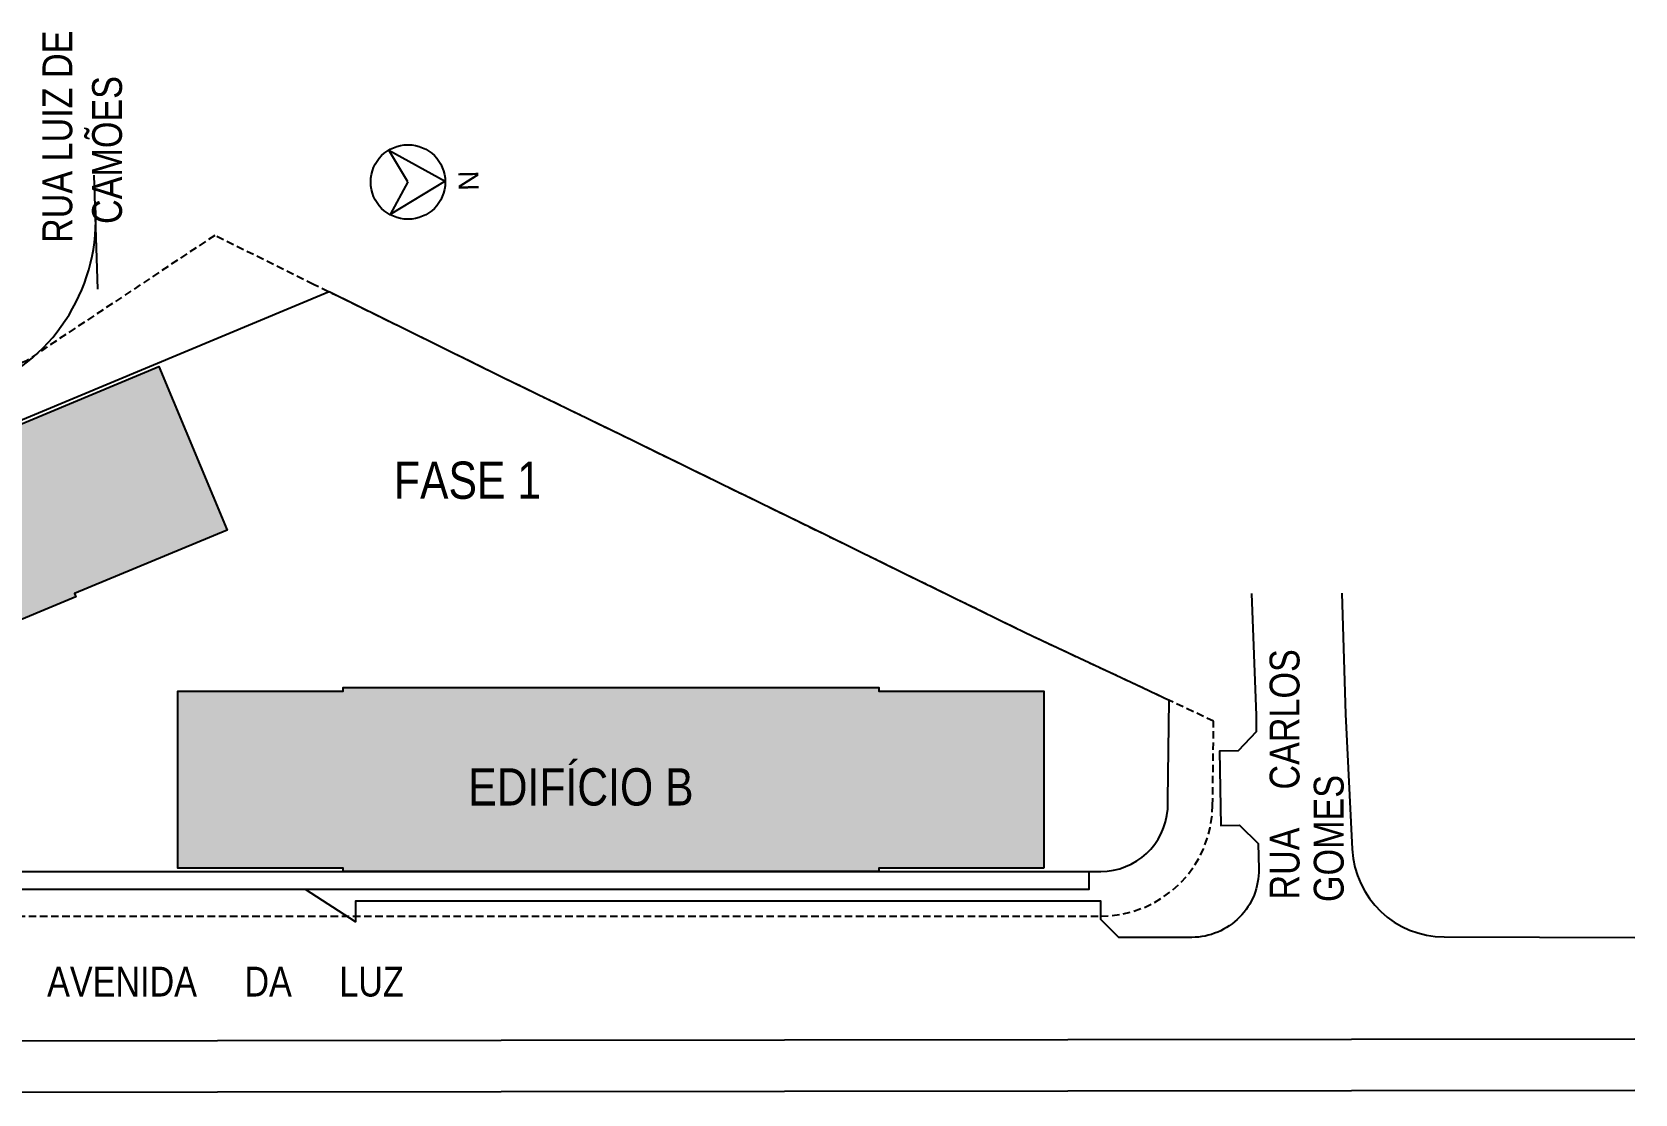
# Model space of a CAD drawing. Header units: metres. Extents: x -154 to 570, y -18 to 184.
# Drawn here: x 462.2 to 569.8, y 113 to 184.2 of the extents above; entities that cross this region are included whole.
import ezdxf
from ezdxf.enums import TextEntityAlignment as Align

# ---------------------------------------------------------------- set-up
doc = ezdxf.new("R2010")
doc.units = ezdxf.units.M
doc.linetypes.add('CORTE ESQUEMATICO$0$DASHEDX2', pattern=[1.5, 1, -0.5])
for name, color, linetype in [('ARQ-AUX', 7, 'Continuous'), ('CORTE ESQUEMATICO$0$ARQ-ALV', 4, 'Continuous'), ('CORTE ESQUEMATICO$0$ARQ-AUX1', 1, 'Continuous'), ('CORTE ESQUEMATICO$0$ARQ-AUX2', 2, 'Continuous'), ('CORTE ESQUEMATICO$0$ARQ-AUX3', 3, 'Continuous'), ('CORTE ESQUEMATICO$0$ARQ-DIM.', 2, 'Continuous'), ('CORTE ESQUEMATICO$0$ARQ-HTC', 251, 'Continuous'), ('CORTE ESQUEMATICO$0$ARQ-PRJ', 7, 'CORTE ESQUEMATICO$0$DASHEDX2'), ('CORTE ESQUEMATICO$0$ARQ-SIM', 1, 'Continuous'), ('CORTE ESQUEMATICO$0$ARQ-TXT2.', 2, 'Continuous')]:
    doc.layers.add(name, color=color, linetype=linetype)
doc.styles.add('CORTE ESQUEMATICO$0$Adesa', font='ARIALN.TTF')
doc.styles.add('CORTE ESQUEMATICO$0$Arial', font='arial.ttf')

# ---------------------------------------------------------------- blocks, each defined once
blk = doc.blocks.new('CORTE ESQUEMATICO$0$ARQ- NORTE')
at = {"layer": 'CORTE ESQUEMATICO$0$ARQ-SIM'}
for p, q in [((-1.636, -2.792), (-0.012, 0.02)), ((-0.012, 0.02), (1.612, -2.792)), ((-0.012, -1.855), (-1.636, -2.792)), ((-0.012, -1.855), (1.612, -2.792))]:
    blk.add_line(p, q, dxfattribs=at)
blk.add_circle((-0.012, -1.855), 1.875, dxfattribs=at)
at = {"layer": 'CORTE ESQUEMATICO$0$ARQ-SIM', "color": 3, "style": 'CORTE ESQUEMATICO$0$Arial'}
blk.add_text('N', height=1, dxfattribs=at).set_placement((-0.012, 1.189), align=Align.MIDDLE)
blk = doc.blocks.new('CORTE ESQUEMATICO$0$.CRT')
at = {"layer": 'CORTE ESQUEMATICO$0$ARQ-HTC'}
h = blk.add_hatch(color=256, dxfattribs=at)
h.paths.add_polyline_path([(-29.537, 143.674), (-39.771, 139.403), (-35.196, 128.44), (-24.961, 132.711), (-24.873, 132.499), (8.286, 146.336), (8.197, 146.548), (18.432, 150.819), (13.856, 161.783), (3.622, 157.512), (3.533, 157.724), (-29.625, 143.887)])
h.paths.add_polyline_path([(62.151, 128.13), (73.242, 128.13), (73.242, 140.01), (62.152, 140.01), (62.151, 140.24), (26.222, 140.24), (26.222, 140.01), (15.132, 140.01), (15.132, 128.13), (26.222, 128.13), (26.222, 127.9), (62.151, 127.9)])
at = {"layer": 'CORTE ESQUEMATICO$0$ARQ-ALV', "elevation": 0.003}
for points in [[(-39.771, 139.403), (-29.537, 143.674), (-29.625, 143.887), (3.533, 157.724), (3.622, 157.512), (13.856, 161.783), (18.432, 150.819), (8.197, 146.548), (8.286, 146.336), (-24.873, 132.499), (-24.961, 132.711), (-35.196, 128.44)], [(73.242, 128.13), (62.151, 128.13), (62.151, 127.9), (26.222, 127.9), (26.222, 128.13), (15.132, 128.13), (15.132, 140.01), (26.222, 140.01), (26.222, 140.24), (62.151, 140.24), (62.152, 140.01), (73.242, 140.01)]]:
    blk.add_lwpolyline(points, close=True, dxfattribs=at)
at = {"layer": 'CORTE ESQUEMATICO$0$ARQ-AUX1', "elevation": 0.003}
for points in [[(9.499, 174.629), (9.737, 166.989)], [(-96.339, 116.416), (112.89, 116.662)], [(-96.335, 112.966), (112.894, 113.212)]]:
    blk.add_lwpolyline(points, dxfattribs=at)
for points in [[(87.17, 146.567), (87.471, 138.365), (87.49, 137.276), (86.262, 136.004), (85.012, 135.982), (85.101, 130.98), (86.351, 131.002), (87.623, 129.775), (87.653, 128.057, -0.4190878), (83.159, 123.477), (78.274, 123.472), (77.059, 124.685), (77.059, 125.9), (27.059, 125.9), (27.059, 124.526), (23.698, 126.7), (1.203, 126.7)], [(2.583, 160.575, 0.3216599), (9.549, 173.021)], [(93.219, 146.575), (93.463, 138.447), (93.93, 129.386, 0.398169), (100.1, 123.505), (112.881, 123.46)]]:
    blk.add_lwpolyline(points, format="xyb", dxfattribs=at)
at = {"layer": 'CORTE ESQUEMATICO$0$ARQ-AUX2', "elevation": 0.003}
blk.add_lwpolyline([(76.263, 127.905), (76.263, 126.7), (-32.547, 126.7), (-32.547, 127.9)], dxfattribs=at)
at = {"layer": 'CORTE ESQUEMATICO$0$ARQ-AUX3', "elevation": 0.003}
blk.add_lwpolyline([(81.548, 132.087, 0.011807), (81.563, 132.736), (81.638, 139.386), (79.462, 140.406), (72.071, 143.872), (64.023, 147.818), (58.618, 150.466), (51.518, 153.94), (44.842, 157.207), (37.006, 161.017), (30.623, 164.161), (25.274, 166.797), (-40.69, 139.269), (-35.946, 127.9), (76.263, 127.9), (77.046, 127.9, 0.3925275), (81.548, 132.087)], format="xyb", dxfattribs=at)
at = {"layer": 'CORTE ESQUEMATICO$0$ARQ-PRJ', "color": 1, "ltscale": 0.5, "elevation": 0.003}
blk.add_lwpolyline([(84.559, 132.316), (84.622, 137.986), (79.462, 140.406), (72.071, 143.872), (64.023, 147.818), (58.618, 150.466), (51.518, 153.94), (44.842, 157.207), (37.006, 161.017), (30.623, 164.161), (24.241, 167.306), (17.601, 170.593), (4.917, 162.148), (-67.867, 131.774), (-67.624, 124.9), (77.059, 124.9, 0.4109303)], format="xyb", close=True, dxfattribs=at)
at = {"extrusion": (-0.000517464, -5.41754e-06, 1), "xscale": 1.333333333333386, "yscale": 1.333333333333386, "zscale": 1.333333333333386, "rotation": 271.1996620368655}
blk.add_blockref('CORTE ESQUEMATICO$0$ARQ- NORTE', (33.044, 174.214, -0.015), dxfattribs=at)
at = {"color": 2, "style": 'CORTE ESQUEMATICO$0$Adesa'}
for s, p in [('RUA    CARLOS ', (90.385, 126.015, 0.003)), ('GOMES', (93.348, 125.848, 0.003))]:
    blk.add_text(s, height=2, rotation=90, dxfattribs=at).set_placement(p)
blk.add_text('AVENIDA     DA     LUZ', height=2, dxfattribs=at).set_placement((6.358, 119.507, 0.003))
at = {"color": 2, "insert": (6.045, 170.088, 0.003), "char_height": 2, "width": 14.466, "attachment_point": 1, "rotation": 90, "style": 'CORTE ESQUEMATICO$0$Adesa'}
blk.add_mtext('RUA LUIZ DE   CAMÕES', dxfattribs=at)
at = {"layer": 'CORTE ESQUEMATICO$0$ARQ-TXT2.', "char_height": 2.5, "width": 16.15867, "attachment_point": 1, "style": 'CORTE ESQUEMATICO$0$Adesa'}
for s, insert in [('FASE 1', (29.63, 155.413)), ('EDIFÍCIO B', (34.613, 134.827))]:
    blk.add_mtext(s, dxfattribs=dict(at, insert=insert))
blk = doc.blocks.new('CORTE ESQUEMATICO')
at = {"layer": 'CORTE ESQUEMATICO$0$ARQ-DIM.'}
blk.add_blockref('CORTE ESQUEMATICO$0$.CRT', (456.89, 0), dxfattribs=at)

msp = doc.modelspace()

# ---------------------------------------------------------------- block references
at = {"layer": 'ARQ-AUX'}
msp.add_blockref('CORTE ESQUEMATICO', (0, 0), dxfattribs=at)

doc.saveas('drawing.dxf')
